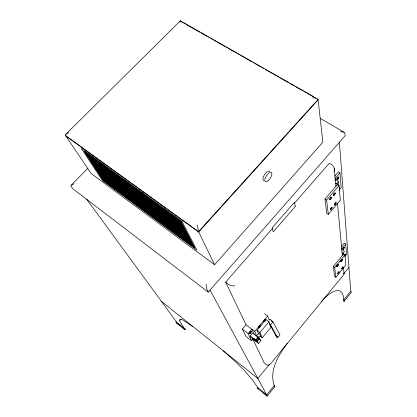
<?xml version="1.0" encoding="UTF-8"?>
<svg xmlns="http://www.w3.org/2000/svg" width="417" height="417" viewBox="0 0 417 417"><rect width="100%" height="100%" fill="white"/><g stroke="black" fill="none" stroke-linecap="round" stroke-linejoin="round"><path stroke-width="0.63" d="M180.081 22.231L180.425 20.85L313.693 96.692M267.24 395.582L267.172 396.15A3.789 0.391 83.1 0 1 266.969 395.78L266.744 394.664M334.048 171.231C335.289 167.655 332.63 164.303 329.175 163.344L294.532 203.105M249.575 333.397C249.715 332.73 250.898 330.775 251.498 331.843C251.691 333.412 249.079 333.574 249.866 333.788M249.736 333.522L250.414 332.25L251.373 331.578M343.436 267.255L344.061 273.974L343.785 274.662L270.346 364.119C268.637 366.569 265.525 364.531 264.164 362.811L252.848 339.094L252.295 339.068L252.379 338.239M252.493 339.224L252.582 338.396M258.868 327.001L259.551 325.724L260.677 325.203L260.109 326.751L259.166 327.413L258.868 327.001L259.166 327.413M259.051 327.142L259.734 325.865L260.677 325.203M260.109 326.751L260.495 325.062M263.747 321.189L264.43 319.912L265.551 319.396L264.977 320.949L264.044 321.601L263.747 321.189L264.044 321.601M263.93 321.325L264.618 320.048L265.551 319.396M336.926 178.924L337.697 177.48L338.213 177.032L338.755 177.157L338.025 179.039L337.165 179.492L336.926 178.924L337.165 179.492M337.129 179.049L337.9 177.606L338.755 177.157M329.638 199.185L330.41 197.741L330.936 197.277L331.494 197.382L330.764 199.253L329.889 199.743L329.638 199.185L329.889 199.743M329.837 199.316L330.613 197.872L331.494 197.382M333.36 194.838L334.137 193.394L334.658 192.935L335.211 193.045L334.476 194.916L333.605 195.396L333.36 194.838L333.605 195.396M333.564 194.968L334.34 193.519L335.211 193.045M330.306 209.287L331.062 207.885L331.572 207.426L332.114 207.52L331.406 209.324L330.545 209.819L330.306 209.287L330.545 209.819M330.504 209.412L331.26 208.01L332.114 207.52M339.402 187.692L339.36 188.932L339.6 187.817L339.068 187.707M331.916 207.39L331.89 208.615M334.345 204.544L335.101 203.142L335.612 202.688L336.149 202.787L335.43 204.596L334.585 205.081L334.345 204.544L334.585 205.081M334.543 204.669L335.299 203.267L336.149 202.787M342.962 248.808L343.608 247.651L344.484 247.291L343.863 248.751L343.16 249.225L342.962 248.808L343.16 249.225M343.134 248.918L344.484 247.291M336.754 266.025L337.4 264.868L338.291 264.482L337.676 265.931L336.957 266.432L336.754 266.025L336.957 266.432M336.92 266.14L338.291 264.482M338.124 264.368L338.088 265.332M340.861 261.058L341.513 259.9L342.393 259.525L341.773 260.979L341.059 261.469L340.861 261.058L341.059 261.469M341.033 261.172L342.393 259.525M342.018 260.265L342.227 259.41M344.578 255.929L345.187 254.511L344.333 254.87L345.187 254.511M337.582 273.338L338.213 272.212L339.084 271.827L338.484 273.234L337.78 273.734L337.582 273.338L337.78 273.734M337.744 273.453L339.084 271.827M337.614 273.62L338.719 272.536L338.922 271.717M341.596 268.465L342.232 267.339L343.097 266.963L342.487 268.376L341.789 268.866L341.596 268.465L341.789 268.866M341.763 268.579L343.097 266.963M336.967 179.367L338.515 178.32M329.685 199.613L331.26 198.523M334.387 204.956L335.914 203.887M341.622 268.751L342.889 267.787M180.332 20.85L65.959 134.118L65.5 135.207L65.74 135.911L198.659 232.008L318.051 99.871C317.337 97.797 314.522 97.886 312.708 97.87M287.396 343.155C278.759 355.06 268.876 370.369 274.25 385.517A5.249 0.615 40.3 0 1 274.793 386.648L267.302 395.884L265.801 394.675M223.194 350.739L234.953 361.237L244.096 370.27L252.765 380.278L257.659 387.497L266.718 394.795L274.25 385.517A5.186 0.61 40.2 0 0 274.172 385.511M321.59 301.507C327.194 294.121 342.795 282.007 343.822 299.807A5.056 1.329 38.9 0 1 343.983 301.355L351.442 292.249A3.581 1.319 -8 0 0 351.406 291.707L350.76 291.264L339.386 141.884M269.278 364.521L257.857 378.428L161.019 301.058M343.624 273.995L348.951 267.511M87.752 168.39L71.093 185.383L70.958 186.274L72.673 188.64L208.245 292.145L345.099 135.749L344.942 133.299L344.416 132.429L320.178 118.313M343.618 254.042L333.329 266.458L334.559 276.367L335.873 277.274L345.849 265.16L344.979 254.943L343.618 254.042L343.181 252.957L343.358 254.881M344.869 256.45L346.517 254.453L345.672 243.981L344.322 243.095L341.471 246.52M269.856 324.655L276.648 337.082L277.618 337.817L279.916 335.044L279.473 333.829L272.927 321.929L270.92 319.917A1.574 0.287 40.3 0 0 269.731 319.161A1.574 0.287 40.3 0 0 269.867 319.677M335.873 277.274L334.689 267.38L344.979 254.943M341.424 249.095L345.672 243.981M258.118 336.884L258.561 337.457L256.121 340.376L255.678 339.808L258.118 336.884L252.619 333.058L250.184 335.956L250.94 337.52L258.535 343.389L260.953 340.486L258.936 338.437L256.554 341.429A4.134 0.615 40.5 0 1 253.489 339.063L253.176 338.369M258.425 338.208L260.422 335.821M271.509 320.454L272.927 321.929L270.529 324.801L277.618 337.817M258.535 343.389L257.034 341.747L259.463 338.839M259.827 335.961L262.215 337.791L271.086 327.157L268.975 321.7L266.051 319.5L256.992 330.3L258.561 333.829M272.723 228.141L225.68 282.142L246.009 324.754L242.319 329.117L245.957 336.404L251.597 340.778L253.192 338.875M256.71 335.732L258.785 333.292L260.833 335.086L260.469 334.976M262.215 337.791L259.911 332.531L268.975 321.7M251.597 340.778L248.105 333.584L251.8 329.195L254.401 334.815M256.752 335.893L254.719 331.426L267.636 316.044L264.571 313.756M337.442 184.496L324.979 199.013L326.756 213.358L328.325 214.374L340.329 200.269L339.073 185.513L337.442 184.496L336.92 183.266L337.092 185.195M339.11 190.402L341.174 187.994L339.959 172.904L338.338 171.913L334.642 176.193M328.325 214.374L326.605 200.051L339.073 185.513M335.216 178.403L339.959 172.904M179.675 320.48L180.895 319.088M214.609 264.732L198.575 231.701L65.563 135.561L91.146 173.488L214.609 264.732L322.878 142.124L318.067 99.481L316.936 98.839M198.659 232.008L198.513 231.654L318.067 99.481M96.046 169.646L101.956 163.61M95.232 169.312L101.133 163.287M340.892 261.355L341.773 260.979M336.785 266.317L337.676 265.931M342.993 249.111L343.697 248.641M65.959 134.118L68.664 132.637M71.333 185.091L73.819 183.855M350.561 291.415L343.822 299.807A4.994 1.314 38.7 0 0 343.983 301.355M252.295 339.068L252.9 339.063M249.705 333.663L250.278 333.631M258.983 327.277L259.572 327.262M263.862 321.465L264.441 321.46M234.886 285.786C231.378 286.604 228.135 284.384 225.68 282.142M330.353 209.688L330.895 209.782M333.402 195.271L333.954 195.375M339.266 187.827L339.6 187.817M340.22 131.631L344.041 132.194M176.495 321.96L86.741 199.3M176.954 323.185L176.323 322.888A3.487 1.23 -2.9 0 1 175.974 322.414L176.214 321.877L184.22 328.33A4.874 1.871 -51.2 0 1 185.2 329.696L184.205 328.893M181.343 21.726L182.521 22.32M183.652 22.961L185.346 23.925M186.43 24.619L199.998 32.344M201.161 32.927L207.348 36.529M208.5 37.108L209.631 37.749M210.762 38.395L212.435 39.427M213.582 40.001L224.872 46.506M226.009 47.074L227.135 47.793M228.271 48.362L234.484 51.979M235.61 52.542L236.741 53.183M237.867 53.824L239.572 54.877M240.692 55.435L252.009 61.956M253.119 62.508L254.25 63.149M255.376 63.796L261.589 67.33M262.72 67.976L263.846 68.617M264.977 69.258L266.708 70.327M267.803 70.869L276.273 75.691M277.404 76.332L279.145 77.406M280.229 77.943L281.97 79.016M282.486 79.225L288.7 82.764M289.825 83.405L291.582 84.489M292.088 84.693L293.782 85.657M294.913 86.298L299.5 88.993M299.995 89.196L303.383 91.125M304.509 91.766L306.203 92.73M307.334 93.372L309.106 94.466M309.596 94.659L315.805 98.198M338.797 177.6L338.557 177.032M335.252 193.472L335.007 192.915M334.971 194.192L334.476 194.916M331.541 197.809L331.291 197.257M336.191 203.194L335.951 202.657M324.979 199.013L326.605 200.051M344.51 247.599L344.312 247.182M345.213 254.808L345.021 254.401M343.123 267.25L342.93 266.849M255.585 335.45L258.561 337.457M333.329 266.458L334.689 267.38M253.15 338.354L256.121 340.376M250.184 335.956L255.678 339.808M272.927 321.929L271.941 321.231A1.574 0.287 40.3 0 1 271.571 321.095M270.039 324.447L270.529 324.801L269.935 324.181M276.205 335.925L277.117 336.576M141.582 192.3L142.63 193.061M265.66 319.677L265.368 319.26M256.992 330.3L259.911 332.531M246.009 324.754L254.719 331.426M251.498 331.843L251.211 331.452M258.926 338.927L260.953 340.486M242.319 329.117L248.105 333.584M257.034 341.747L256.554 341.429M177.23 323.269L180.217 325.677M182.213 327.282L183.209 328.085M263.799 393.059L264.8 393.867M176.183 322.779L184.491 329.477M257.722 388.535L267.125 396.119M180.425 20.85L180.655 21.126M258.978 333.73L258.728 333.319M192.472 326.193L192.816 326.693L183.084 320.058L181.051 319.245L179.836 319.391L179.774 320.788L180.264 322.039L184.22 328.33A4.941 1.897 -51.4 0 0 185.2 329.696M208.245 292.145L206.895 289.283L206.092 284.201M210.048 290.112L266.718 394.795M343.832 273.182L344.041 273.719M258.936 338.437L258.978 338.526A4.128 0.636 40.5 0 1 258.045 337.906M334.997 179.268L335.341 180.087M267.636 316.044L269.21 320.157M198.513 231.654L197.324 225.071M334.236 168.374L335.92 186.472M337.483 203.272L342.357 255.621M338.151 181.369L338.484 185.247M263.799 180.655A5.567 2.314 -57.2 0 1 264.545 174.619A5.567 2.314 -57.2 0 1 269.747 171.371M258.337 388.409A5.155 1.371 -52.3 0 1 258.29 388.618A5.223 1.392 -52.5 0 1 257.659 387.497A5.155 1.371 -52.3 0 1 257.941 387.461M274.793 386.648A5.186 0.61 40.2 0 1 274.631 386.465M334.882 180.332A2.043 1.746 -7.2 0 1 337.504 180.332A2.043 1.746 -7.2 0 1 337.853 182.552A2.043 1.746 -7.2 0 1 335.357 183.324M341.862 250.169A1.699 1.522 -4.1 0 1 344.218 251.529A1.699 1.522 -4.1 0 1 341.883 252.983M269.544 323.806A1.527 0.271 40.3 0 1 269.648 323.973M276.872 336.102A29.445 4.978 40.5 0 1 277.315 337.019M275.939 335.456A28.278 4.78 40.5 0 1 276.346 336.3M295.34 206.441L273.271 231.826L272.16 227.844L294.485 202.229L295.34 206.441M253.937 339.084L255.996 340.877L253.937 339.084M182 221.344L81.331 148.452L102.363 180.389L196.866 250.127L182 221.344M96.363 160.097L84.166 151.256L84.99 152.507L97.156 161.332L96.363 160.097M109.603 169.688L97.14 160.66L97.932 161.895L110.369 170.913L109.603 169.688M123.14 179.498L110.401 170.266L111.162 171.486L123.875 180.707L123.14 179.498M136.979 189.532L123.953 180.087L124.683 181.296L137.683 190.72L136.979 189.532M151.136 199.79L137.813 190.131L138.512 191.32L151.804 200.963L151.136 199.79M165.622 210.283L151.986 200.405L152.653 201.578L166.247 211.44L165.622 210.283M180.884 221.344L166.487 210.913L167.118 212.071L181.473 222.48L180.884 221.344M97.646 162.093L85.495 153.279L86.309 154.514L98.433 163.318L97.646 162.093M110.839 171.668L98.422 162.656L99.204 163.881L111.594 172.878L110.839 171.668M124.323 181.452L111.631 172.242L112.387 173.451L125.053 182.646L124.323 181.452M138.116 191.455L125.136 182.036L125.856 183.235L138.809 192.633L138.116 191.455M152.215 201.687L138.939 192.055L139.632 193.233L152.872 202.85L152.215 201.687M166.638 212.154L153.06 202.302L153.717 203.465L167.259 213.296L166.638 212.154M181.838 223.184L167.504 212.779L168.124 213.926L182.422 224.304L181.838 223.184M98.824 163.928L86.71 155.129L87.518 156.359L99.6 165.142L98.824 163.928M111.975 173.482L99.595 164.491L100.372 165.705L112.72 174.681L111.975 173.482M125.413 183.24L112.762 174.056L113.513 175.255L126.132 184.429L125.413 183.24M139.153 193.222L126.221 183.829L126.935 185.012L139.841 194.39L139.153 193.222M153.201 203.428L139.976 193.822L140.659 194.989L153.852 204.58L153.201 203.428M167.571 213.869L154.045 204.038L154.697 205.19L168.187 215L167.571 213.869M182.714 224.867L168.432 214.494L169.052 215.625L183.292 225.983L182.714 224.867M99.991 165.747L87.919 156.969L88.717 158.184L100.763 166.951L99.991 165.747M113.096 175.281L100.758 166.31L101.529 167.514L113.841 176.469L113.096 175.281M126.492 185.018L113.883 175.849L114.623 177.043L127.201 186.196L126.492 185.018M140.18 194.974L127.294 185.601L128.003 186.78L140.863 196.136L140.18 194.974M154.181 205.154L141.003 195.573L141.681 196.73L154.827 206.295L154.181 205.154M168.494 215.563L155.02 205.763L155.666 206.905L169.109 216.689L168.494 215.563M183.579 226.535L169.354 216.188L169.964 217.314L184.158 227.64L183.579 226.535M101.149 167.551L89.113 158.794L89.905 159.998L101.915 168.749L101.149 167.551M114.211 177.063L101.915 168.114L102.681 169.307L114.946 178.241L114.211 177.063M127.56 186.78L114.993 177.632L115.728 178.81L128.264 187.942L127.56 186.78M141.201 196.709L128.358 187.363L129.067 188.526L141.874 197.861L141.201 196.709M155.15 206.863L142.02 197.309L142.692 198.456L155.791 208L155.15 206.863M169.411 217.247L155.984 207.473L156.625 208.604L170.021 218.362L169.411 217.247M184.439 228.188L170.272 217.872L170.876 218.988L185.007 229.282L184.439 228.188M102.295 169.344L90.301 160.602L91.083 161.796L103.056 170.527L102.295 169.344M115.316 178.83L103.062 169.901L103.817 171.085L116.046 179.998L115.316 178.83M128.618 188.526L116.098 179.399L116.823 180.566L129.317 189.678L128.618 188.526M142.213 198.435L129.416 189.104L130.114 190.261L142.88 199.571L142.213 198.435M156.109 208.563L143.026 199.029L143.698 200.165L156.745 209.683L156.109 208.563M170.324 218.92L156.943 209.167L157.579 210.288L170.923 220.02L170.324 218.92M185.294 229.83L171.173 219.54L171.773 220.645L185.857 230.914L185.294 229.83M103.432 171.116L91.479 162.39L92.256 163.579L104.187 172.289L103.432 171.116M116.411 180.582L104.198 171.674L104.948 172.847L117.135 181.744L116.411 180.582M129.666 190.256L117.187 181.15L117.912 182.312L130.365 191.398L129.666 190.256M143.213 200.139L130.464 190.835L131.157 191.982L143.881 201.27L143.213 200.139M157.063 210.241L144.027 200.733L144.689 201.859L157.694 211.356L157.063 210.241M171.22 220.572L157.897 210.851L158.523 211.961L171.82 221.667L171.22 220.572M186.138 231.451L172.07 221.192L172.664 222.287L186.696 232.53L186.138 231.451M104.563 172.878L92.642 164.173L93.418 165.346L105.308 174.04L104.563 172.878M117.495 182.323L105.324 173.43L106.069 174.593L118.214 183.47L117.495 182.323M130.709 191.971L118.272 182.886L118.991 184.038L131.397 193.107L130.709 191.971M144.209 201.833L131.501 192.55L132.189 193.686L144.866 202.949L144.209 201.833M158.007 211.909L145.017 202.422L145.674 203.543L158.632 213.009L158.007 211.909M172.117 222.209L158.835 212.514L159.461 213.613L172.706 223.298L172.117 222.209M186.972 233.061L172.961 222.829L173.55 223.913L187.525 234.13L186.972 233.061M105.683 174.619L93.799 165.935L94.565 167.102L106.424 175.776L105.683 174.619M118.574 184.043L106.439 175.171L107.179 176.328L119.283 185.184L118.574 184.043M131.741 193.67L119.345 184.611L120.054 185.753L132.424 194.796L131.741 193.67M145.194 203.506L132.528 194.249L133.211 195.375L145.846 204.617L145.194 203.506M158.945 213.561L146.002 204.101L146.654 205.206L159.565 214.656L158.945 213.561M172.998 223.835L159.768 214.166L160.389 215.255L173.587 224.914L172.998 223.835M187.801 234.656L173.842 224.455L174.426 225.529L188.348 235.714L187.801 234.656M106.794 176.349L94.951 167.681L95.707 168.843L107.529 177.496L106.794 176.349M119.643 185.753L107.544 176.902L108.279 178.049L120.346 186.884L119.643 185.753M132.762 195.359L120.409 186.316L121.118 187.447L133.44 196.475L132.762 195.359M146.169 205.169L133.549 195.933L134.227 197.048L146.82 206.269L146.169 205.169M159.873 215.198L146.977 205.758L147.623 206.858L160.488 216.282L159.873 215.198M173.879 225.446L160.696 215.797L161.306 216.882L174.457 226.514L173.879 225.446M188.625 236.241L174.718 226.061L175.296 227.129L189.167 237.289L188.625 236.241M107.894 178.064L96.087 169.417L96.843 170.569L108.623 179.201L107.894 178.064M120.701 187.447L108.644 178.617L109.374 179.753L121.399 188.573L120.701 187.447M133.779 197.032L121.467 188.01L122.165 189.13L134.451 198.138L133.779 197.032M147.138 206.822L134.566 197.606L135.233 198.711L147.78 207.911L147.138 206.822M160.795 216.819L147.941 207.405L148.582 208.495L161.4 217.898L160.795 216.819M174.749 227.046L161.614 217.424L162.218 218.498L175.322 228.099L174.749 227.046M189.438 237.81L175.583 227.656L176.156 228.714L189.98 238.847L189.438 237.81M108.983 179.769L97.218 171.137L97.964 172.278L109.707 180.895L108.983 179.769M121.748 189.13L109.734 180.316L110.453 181.442L122.442 190.241L121.748 189.13M134.785 198.69L122.515 189.693L123.208 190.804L135.452 199.785L134.785 198.69M148.103 208.453L135.567 199.263L136.234 200.358L148.739 209.537L148.103 208.453M161.707 218.43L148.9 209.042L149.531 210.121L162.307 219.498L161.707 218.43M175.609 228.625L162.521 219.029L163.125 220.093L176.177 229.673L175.609 228.625M190.246 239.363L176.443 229.241L177.011 230.283L190.783 240.39L190.246 239.363M110.067 181.458L98.339 172.847L99.079 173.978L110.786 182.573L110.067 181.458M122.791 190.798L110.813 182.005L111.532 183.12L123.479 191.898L122.791 190.798M135.78 200.332L123.552 191.356L124.24 192.461L136.442 201.421L135.78 200.332M149.051 210.074L136.562 200.905L137.219 201.995L149.682 211.148L149.051 210.074M162.609 220.025L149.849 210.658L150.48 211.732L163.209 221.083L162.609 220.025M176.464 230.194L163.422 220.624L164.022 221.677L177.027 231.237L176.464 230.194M191.049 240.901L177.293 230.804L177.856 231.847L191.575 241.923L191.049 240.901M111.141 183.131L99.449 174.535L100.184 175.661L111.85 184.241L111.141 183.131M123.823 192.451L111.886 183.678L112.595 184.783L124.506 193.545L123.823 192.451M136.771 201.964L124.584 193.008L125.267 194.103L137.428 203.043L136.771 201.964M149.995 211.685L137.547 202.537L138.204 203.616L150.62 212.748L149.995 211.685M163.506 221.609L150.792 212.263L151.413 213.327L164.1 222.657L163.506 221.609M177.308 231.753L164.319 222.204L164.908 223.251L177.871 232.78L177.308 231.753M191.841 242.428L178.137 232.363L178.695 233.39L192.367 243.439L191.841 242.428M112.204 184.794L100.549 176.219L101.279 177.329L112.913 185.888L112.204 184.794M124.85 194.087L112.95 185.336L113.653 186.435L125.527 195.177L124.85 194.087M137.756 203.585L125.606 194.645L126.283 195.729L138.402 204.653L137.756 203.585M150.933 213.275L138.527 204.153L139.174 205.221L151.553 214.333L150.933 213.275M164.397 223.178L151.725 213.858L152.341 214.911L164.986 224.216L164.397 223.178M178.148 233.296L165.205 223.773L165.789 224.81L178.705 234.318L178.148 233.296M192.628 243.945L178.976 233.901L179.529 234.922L193.149 244.946L192.628 243.945M113.262 186.441L101.644 177.882L102.368 178.987L113.961 187.53L113.262 186.441M125.861 195.714L114.003 186.983L114.701 188.072L126.539 196.793L125.861 195.714M138.725 205.185L126.617 196.271L127.289 197.345L139.372 206.248L138.725 205.185M151.861 214.859L139.497 205.753L140.143 206.816L152.476 215.902L151.861 214.859M165.278 224.732L152.648 215.438L153.263 216.48L165.862 225.764L165.278 224.732M178.982 234.823L166.081 225.326L166.664 226.358L179.534 235.834L178.982 234.823M193.405 245.441L179.805 235.428L180.352 236.439L193.921 246.437L193.405 245.441M114.31 188.072L102.728 179.534L103.447 180.629L115.003 189.156L114.31 188.072M126.872 197.33L115.05 188.614L115.744 189.699L127.539 198.398L126.872 197.33M139.695 206.775L127.623 197.882L128.29 198.951L140.331 207.833L139.695 206.775M152.784 216.423L140.461 207.343L141.097 208.396L153.393 217.46L152.784 216.423M166.154 226.275L153.571 217.002L154.175 218.039L166.732 227.296L166.154 226.275M179.81 236.34L166.956 226.869L167.53 227.891L180.358 237.346L179.81 236.34M194.181 246.932L180.629 236.945L181.171 237.945L194.692 247.917L194.181 246.932M268.016 180.869A5.572 2.299 -57.2 0 0 271.571 172.544A5.572 2.299 -57.2 0 0 265.389 177.652A5.572 2.299 -57.2 0 0 268.016 180.869"/></g></svg>
